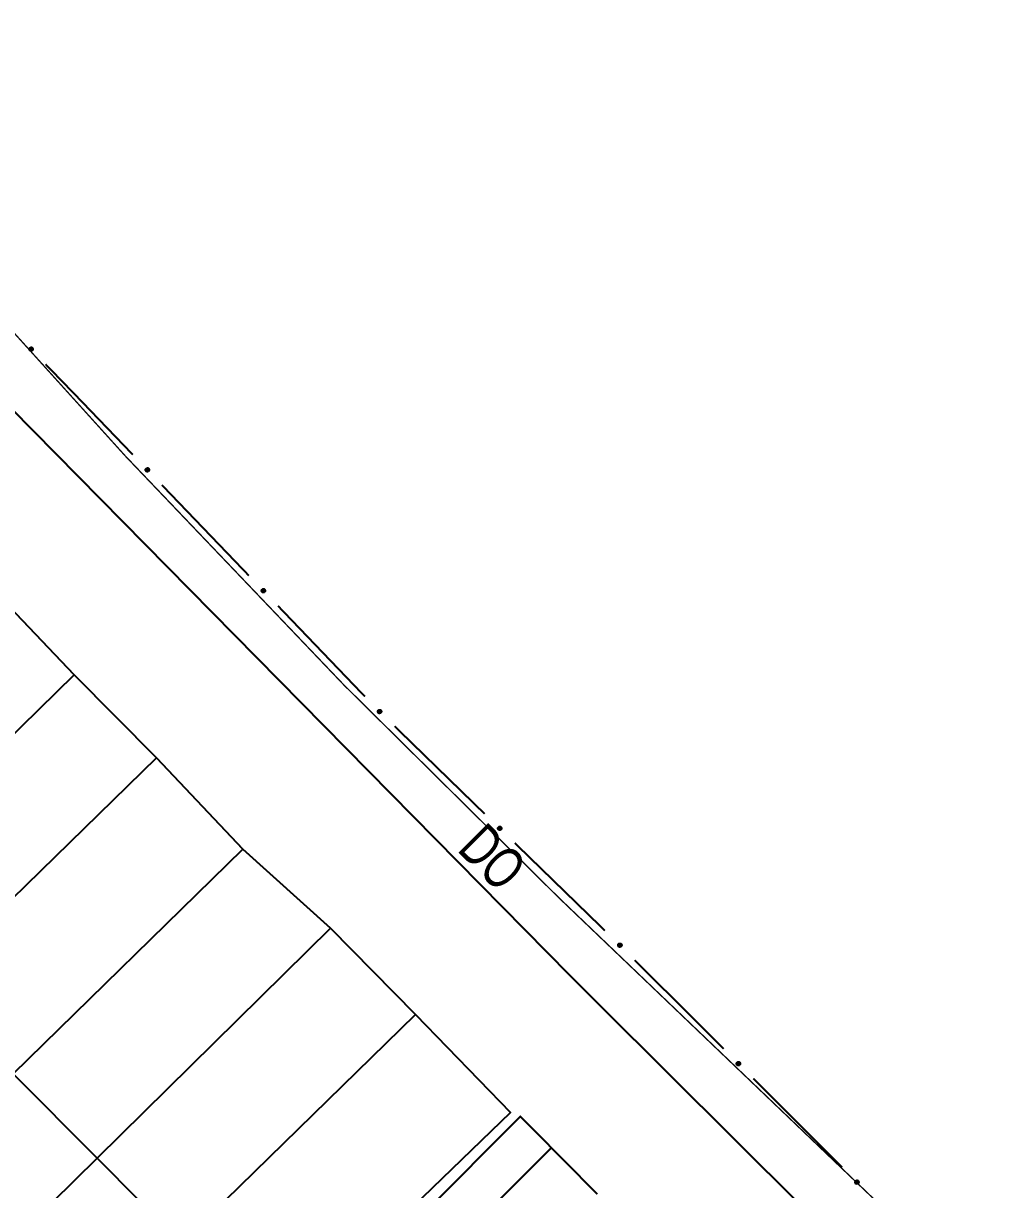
# Model space of a CAD drawing. Extents: x 205150 to 206910, y 4858726 to 4860849.
# Drawn here: x 205972.9 to 206064.7, y 4860517.1 to 4860628.5 of the extents above; entities that cross this region are included whole.
import ezdxf

# ---------------------------------------------------------------- set-up
doc = ezdxf.new("R2010")
doc.units = 0
doc.header["$LTSCALE"] = 1.5
doc.header["$MEASUREMENT"] = 0
doc.linetypes.add('TRACO_25', pattern=[8, 3, -1, 1, -1, 1, -1])
for name, color, linetype in [('CD-MALHA-LOTES', 7, 'CONTINUOUS'), ('LM-LIM-SETOR-FISCAL', 7, 'CONTINUOUS'), ('RU-QUADRAS', 6, 'CONTINUOUS'), ('SV-EIXO-ROD-ESTR', 7, 'CONTINUOUS'), ('SV-EIXO-RUA-N-PAV', 6, 'CONTINUOUS'), ('SV-EST-MUNIC-PAV', 20, 'CONTINUOUS'), ('SV-RUA-NAO-PAV-S-GUIA-C-GUIA', 7, 'CONTINUOUS'), ('SV-TXT-MUNIC-PAV', 20, 'CONTINUOUS'), ('SV-TXT-RUA-N-PAV-S-GUIA-C-GUIA', 7, 'CONTINUOUS')]:
    doc.layers.add(name, color=color, linetype=linetype)
doc.styles.add('ARIAL', font='ARIAL.TTF')
doc.linetypes.add('Limite', pattern='A,20,-3,[130,ltypeshp.shx,S=6.35,R=0,X=0,Y=0],-3,20', length=46)

msp = doc.modelspace()

# ---------------------------------------------------------------- linework, layer by layer
at = {"layer": 'CD-MALHA-LOTES'}
for points in [[(205977.75, 4860566.28), (205969.08, 4860575.34)], [(205977.75, 4860566.28), (205955.61, 4860544.61)], [(205985.59, 4860558.36), (205977.75, 4860566.28)], [(205985.59, 4860558.36), (205963.43, 4860536.73)], [(205993.85, 4860549.63), (205985.59, 4860558.36)], [(205971.92, 4860528.18), (205993.85, 4860549.63)], [(206002.2, 4860542.08), (205993.85, 4860549.63)], [(206002.2, 4860542.08), (205979.92, 4860520.13)], [(206010.32, 4860533.84), (206002.2, 4860542.08)], [(205987.97, 4860512.02), (206010.32, 4860533.84)], [(206010.32, 4860533.84), (206019.38, 4860524.49), (205996.97, 4860502.81)], [(205971.92, 4860528.18), (205979.92, 4860520.13)], [(205979.92, 4860520.13), (205962.59, 4860503.06)], [(205979.92, 4860520.13), (205987.97, 4860512.02)]]:
    msp.add_lwpolyline(points, dxfattribs=at)
at = {"layer": 'LM-LIM-SETOR-FISCAL', "linetype": 'Limite', "ltscale": 0.1, "const_width": 0.13, "flags": 128}
msp.add_lwpolyline([(205319.29, 4860270.52), (205308.71, 4860256.67), (205305.78, 4860258.84), (205287.54, 4860237.69), (205276.64, 4860225.85), (205246.75, 4860195.21), (205217.93, 4860166.62), (205205.07, 4860154.22), (205154.16, 4860103.62), (205198.33, 4860053.28), (205217.33, 4860073.87), (205228.31, 4860086.13), (205238.29, 4860095.9), (205249.21, 4860104.33), (205257.45, 4860109.18), (205264.02, 4860112.21), (205279.18, 4860117.77), (205286.26, 4860119.79), (205298.64, 4860121.61), (205309.27, 4860122.88), (205318.87, 4860123.38), (205330.48, 4860123.39), (205348.91, 4860120.43), (205359.29, 4860117.56), (205368.87, 4860113.52), (205387.79, 4860104.36), (205416.55, 4860084.92), (205427.35, 4860072.78), (205437.08, 4860059.62), (205479.77, 4859996.22), (205490.09, 4859981.19), (205507.28, 4859955.95), (205301.82, 4859758.53), (205304.27, 4859754.35), (205308.51, 4859743.48), (205314.17, 4859730.07), (205319.34, 4859714.73), (205318.69, 4859702.13), (205317.26, 4859690.64), (205315.74, 4859682.13), (205314.47, 4859670.89), (205312.89, 4859663.45), (205309.4, 4859652.21), (205307.5, 4859644.78), (205307.82, 4859635.75), (205310.04, 4859627.84), (205314.31, 4859618.34), (205319.85, 4859606.63), (205326.97, 4859596.97), (205332.19, 4859589.73), (205339.8, 4859581.22), (205346.76, 4859572.51), (205354, 4859559.81), (205353.39, 4859552.98), (205353.27, 4859547.01), (205355.22, 4859540.43), (205360.95, 4859533.08), (205371.88, 4859519.43), (205377.63, 4859512.44), (205385.79, 4859503.96), (205396.46, 4859500.67), (205404.7, 4859492.02), (205412.93, 4859478.57), (205420.22, 4859461.9), (205423.63, 4859449.31), (205425.2, 4859433.83), (205427.41, 4859417.81), (205434.87, 4859380.22), (205437.8, 4859372.3), (205447.24, 4859361.81), (205453.54, 4859349.48), (205459.05, 4859329.54), (205466.92, 4859311.43), (205476.36, 4859294.25), (205487.12, 4859281.65), (205492.89, 4859272.47), (205496.57, 4859259.35), (205503.39, 4859250.69), (205510.74, 4859242.04), (205513.88, 4859233.64), (205518.87, 4859225.77), (205525.3, 4859218.82), (205532.12, 4859213.83), (205535.79, 4859207.8), (205538.94, 4859201.5), (205542.88, 4859195.99), (205547.34, 4859189.96), (205548.12, 4859187.59), (205557.31, 4859181.03), (205563.87, 4859170.28), (205572.52, 4859159), (205575.67, 4859152.83), (205573.49, 4859146.26), (205574.41, 4859107.72), (205574.1, 4859102.45), (205570.43, 4859091.7), (205564.13, 4859081.46), (205558.88, 4859071.49), (205553.9, 4859063.1), (205553.9, 4859053.65), (205550.78, 4858995.23), (205582.12, 4858999.84), (205643.48, 4859000.72), (205662.02, 4859003.54), (205723.44, 4859017.98), (205780.86, 4859021.75), (205796.46, 4859023.04), (205822.25, 4859018.37), (205884.61, 4859012.81), (205949.14, 4859010.7), (206010.04, 4859007.01), (206085.77, 4858991.23), (206142.93, 4858964.03), (206222.76, 4858955.8), (206247.48, 4858946.16), (206320.03, 4858923.22), (206357.59, 4858908.6), (206441.35, 4858853.88), (206472.45, 4858825.54), (206535.38, 4858773.37), (206582.46, 4858737.4), (206654.71, 4858791.02), (206678.45, 4858818.8), (206712.51, 4858857.69), (206744.07, 4858897.64), (206751.69, 4858909.49), (206759.23, 4858922.23), (206766.2, 4858935.79), (206774.68, 4858954.45), (206780.86, 4858969.77), (206787.32, 4858989.53), (206795.67, 4859017.91), (206801.34, 4859037.45), (206804.81, 4859048.55), (206810.21, 4859067.25), (206818.72, 4859096.7), (206836.07, 4859155.15), (206846.57, 4859191.69), (206849.26, 4859199.97), (206857.1, 4859228.87), (206879.44, 4859306.63), (206888.86, 4859339.28), (206892.9, 4859355.31), (206898.05, 4859377.14), (206902.33, 4859396.65), (206903.66, 4859403.73), (206904.19, 4859408.48), (206905.69, 4859418.05), (206906.56, 4859427.57), (206907.69, 4859436.73), (206908.51, 4859451.61), (206908.98, 4859469.92), (206908.88, 4859478.27), (206909.31, 4859486.41), (206909.8, 4859503.75), (206908.06, 4859522.53), (206905.79, 4859539.89), (206902.11, 4859560.26), (206898.96, 4859576.34), (206897.7, 4859582.09), (206890.37, 4859608.85), (206880.35, 4859645.11), (206869.65, 4859680.81), (206865.82, 4859696.97), (206853.5, 4859740.64), (206829.42, 4859824.64), (206821, 4859851.39), (206812.97, 4859883.79), (206808.11, 4859900.23), (206792.3, 4859957.48), (206787.8, 4859976.76), (206777.66, 4860010.06), (206765, 4860051.58), (206755.54, 4860085.7), (206750.68, 4860101.63), (206741.17, 4860125.56), (206733.16, 4860141.6), (206724.53, 4860155.76), (206720.58, 4860162.18), (206711.45, 4860176.18), (206701.64, 4860187.46), (206699.72, 4860189.66), (206688, 4860201.91), (206676.62, 4860211.53), (206661.73, 4860222.42), (206647.52, 4860230.3), (206635.25, 4860235.79), (206614.85, 4860243.29), (206606.14, 4860245.65), (206597.68, 4860248), (206583.47, 4860251.01), (206568.95, 4860253.89), (206555.52, 4860256.25), (206536.42, 4860258.75), (206515.07, 4860261.46), (206491.2, 4860264.62), (206461.18, 4860268.88), (206439.8, 4860271.78), (206410.63, 4860276.21), (206388.16, 4860279.36), (206368.66, 4860282.7), (206354.57, 4860286.28), (206341.8, 4860291.58), (206328.08, 4860297.72), (206312.52, 4860304.06), (206285.44, 4860316.18), (206266.75, 4860326.61), (206251.28, 4860335.83), (206233.37, 4860347.73), (206203.78, 4860369), (206190.98, 4860381.36), (206176.1, 4860393.77), (206148.73, 4860420.73), (206131.72, 4860438.15), (206119.93, 4860450.72), (206096.07, 4860474.64), (206079.22, 4860491.32), (206053.65, 4860516.64), (206024.02, 4860544.98), (206003.48, 4860565.32), (205982.61, 4860587.19), (205969.68, 4860601.5), (205947.41, 4860624.23), (205941.47, 4860630.27), (205933.71, 4860637.54), (205921.87, 4860648.63), (205904.16, 4860665.5), (205891.55, 4860678.66), (205883.32, 4860686.89), (205866.07, 4860704.91), (205856.37, 4860714.35), (205825.17, 4860745.55), (205813.99, 4860756.84), (205803.22, 4860767.55), (205796.49, 4860774.25), (205790.73, 4860779.92), (205778.11, 4860792.25), (205767.26, 4860803.09), (205754.34, 4860816.31), (205748.7, 4860822.1), (205743.2, 4860827.74), (205737.56, 4860833.24), (205728.8, 4860841.85), (205722.27, 4860848.82), (205716.69, 4860834.76), (205683.28, 4860785.15), (205648.13, 4860731.52), (205621.03, 4860690.19), (205590.06, 4860643.83), (205580.55, 4860630.3), (205567.6, 4860611.82), (205565.6, 4860608.82), (205469.79, 4860465.73), (205420.74, 4860392.29), (205335.67, 4860262.2), (205321.6, 4860273.55)], close=True, dxfattribs=at)
at = {"layer": 'RU-QUADRAS', "linetype": 'Continuous'}
msp.add_lwpolyline([(205908.18, 4860636.24), (205916.67, 4860626.8), (205925.91, 4860618.29), (205934.37, 4860610.1), (205943.95, 4860600.58), (205951.6, 4860592.58), (205960.14, 4860584.41), (205969.08, 4860575.34), (205977.75, 4860566.28), (205985.59, 4860558.36), (205993.85, 4860549.63), (206002.2, 4860542.08), (206010.32, 4860533.84), (206019.38, 4860524.49), (205996.97, 4860502.81)], dxfattribs=at)
at = {"layer": 'SV-EIXO-ROD-ESTR', "flags": 128}
for points in [[(205973.6, 4860597.56), (205973.65, 4860597.56), (205973.69, 4860597.55), (205973.73, 4860597.53), (205973.75, 4860597.51), (205973.77, 4860597.48), (205973.79, 4860597.45), (205973.8, 4860597.41), (205973.8, 4860597.36), (205973.79, 4860597.31), (205973.77, 4860597.28), (205973.75, 4860597.25), (205973.72, 4860597.23), (205973.69, 4860597.22), (205973.64, 4860597.21), (205973.6, 4860597.21), (205973.55, 4860597.22), (205973.52, 4860597.24), (205973.5, 4860597.26), (205973.47, 4860597.29), (205973.46, 4860597.32), (205973.45, 4860597.36), (205973.45, 4860597.41), (205973.46, 4860597.45), (205973.48, 4860597.48), (205973.5, 4860597.51), (205973.53, 4860597.53), (205973.56, 4860597.55), (205973.6, 4860597.56)], [(205984.7, 4860586.04), (205984.75, 4860586.04), (205984.79, 4860586.03), (205984.83, 4860586.01), (205984.85, 4860585.98), (205984.87, 4860585.96), (205984.89, 4860585.92), (205984.9, 4860585.88), (205984.9, 4860585.83), (205984.89, 4860585.79), (205984.87, 4860585.76), (205984.85, 4860585.73), (205984.82, 4860585.71), (205984.79, 4860585.69), (205984.75, 4860585.68), (205984.7, 4860585.69), (205984.65, 4860585.7), (205984.62, 4860585.71), (205984.6, 4860585.74), (205984.57, 4860585.77), (205984.56, 4860585.8), (205984.55, 4860585.84), (205984.55, 4860585.89), (205984.56, 4860585.93), (205984.58, 4860585.96), (205984.6, 4860585.99), (205984.63, 4860586.01), (205984.66, 4860586.03), (205984.7, 4860586.04)], [(205995.78, 4860574.49), (205995.83, 4860574.49), (205995.87, 4860574.48), (205995.9, 4860574.46), (205995.93, 4860574.44), (205995.95, 4860574.41), (205995.97, 4860574.38), (205995.98, 4860574.34), (205995.98, 4860574.29), (205995.96, 4860574.25), (205995.95, 4860574.21), (205995.92, 4860574.19), (205995.9, 4860574.17), (205995.86, 4860574.15), (205995.82, 4860574.14), (205995.77, 4860574.14), (205995.73, 4860574.15), (205995.7, 4860574.17), (205995.67, 4860574.19), (205995.65, 4860574.22), (205995.64, 4860574.25), (205995.63, 4860574.29), (205995.63, 4860574.34), (205995.64, 4860574.38), (205995.66, 4860574.42), (205995.68, 4860574.44), (205995.71, 4860574.46), (205995.74, 4860574.48), (205995.78, 4860574.49)], [(206006.86, 4860562.95), (206006.91, 4860562.95), (206006.95, 4860562.94), (206006.98, 4860562.93), (206007.01, 4860562.9), (206007.03, 4860562.88), (206007.05, 4860562.84), (206007.06, 4860562.8), (206007.06, 4860562.76), (206007.05, 4860562.71), (206007.04, 4860562.68), (206007.01, 4860562.65), (206006.99, 4860562.63), (206006.95, 4860562.61), (206006.91, 4860562.6), (206006.86, 4860562.6), (206006.82, 4860562.61), (206006.79, 4860562.63), (206006.76, 4860562.65), (206006.74, 4860562.68), (206006.72, 4860562.71), (206006.71, 4860562.75), (206006.71, 4860562.8), (206006.72, 4860562.84), (206006.74, 4860562.87), (206006.76, 4860562.9), (206006.79, 4860562.92), (206006.82, 4860562.94), (206006.86, 4860562.95)], [(206018.33, 4860551.8), (206018.38, 4860551.8), (206018.42, 4860551.79), (206018.46, 4860551.77), (206018.48, 4860551.75), (206018.51, 4860551.72), (206018.52, 4860551.69), (206018.53, 4860551.65), (206018.54, 4860551.6), (206018.52, 4860551.56), (206018.51, 4860551.53), (206018.49, 4860551.5), (206018.46, 4860551.48), (206018.43, 4860551.46), (206018.39, 4860551.45), (206018.34, 4860551.45), (206018.29, 4860551.46), (206018.26, 4860551.48), (206018.24, 4860551.5), (206018.21, 4860551.53), (206018.2, 4860551.56), (206018.18, 4860551.6), (206018.18, 4860551.65), (206018.19, 4860551.69), (206018.21, 4860551.72), (206018.23, 4860551.75), (206018.26, 4860551.77), (206018.29, 4860551.79), (206018.33, 4860551.8)], [(206029.8, 4860540.64), (206029.85, 4860540.64), (206029.89, 4860540.63), (206029.93, 4860540.62), (206029.95, 4860540.59), (206029.98, 4860540.57), (206029.99, 4860540.53), (206030, 4860540.49), (206030, 4860540.44), (206029.99, 4860540.4), (206029.98, 4860540.37), (206029.95, 4860540.34), (206029.93, 4860540.32), (206029.89, 4860540.3), (206029.85, 4860540.29), (206029.8, 4860540.29), (206029.76, 4860540.3), (206029.73, 4860540.32), (206029.7, 4860540.34), (206029.68, 4860540.37), (206029.66, 4860540.4), (206029.65, 4860540.44), (206029.65, 4860540.49), (206029.66, 4860540.53), (206029.68, 4860540.57), (206029.7, 4860540.59), (206029.73, 4860540.62), (206029.76, 4860540.63), (206029.8, 4860540.64)], [(206041.12, 4860529.33), (206041.17, 4860529.33), (206041.21, 4860529.32), (206041.24, 4860529.3), (206041.27, 4860529.28), (206041.29, 4860529.25), (206041.31, 4860529.22), (206041.32, 4860529.18), (206041.32, 4860529.13), (206041.31, 4860529.09), (206041.29, 4860529.06), (206041.27, 4860529.03), (206041.24, 4860529.01), (206041.21, 4860528.99), (206041.17, 4860528.98), (206041.12, 4860528.98), (206041.08, 4860528.99), (206041.04, 4860529.01), (206041.02, 4860529.03), (206040.99, 4860529.06), (206040.98, 4860529.09), (206040.97, 4860529.13), (206040.97, 4860529.18), (206040.98, 4860529.22), (206040.99, 4860529.25), (206041.02, 4860529.28), (206041.04, 4860529.3), (206041.08, 4860529.32), (206041.12, 4860529.33)], [(206052.43, 4860518.02), (206052.48, 4860518.02), (206052.52, 4860518.01), (206052.56, 4860517.99), (206052.58, 4860517.97), (206052.6, 4860517.94), (206052.62, 4860517.91), (206052.63, 4860517.87), (206052.63, 4860517.82), (206052.62, 4860517.78), (206052.61, 4860517.74), (206052.58, 4860517.72), (206052.56, 4860517.69), (206052.52, 4860517.68), (206052.48, 4860517.67), (206052.43, 4860517.67), (206052.39, 4860517.68), (206052.36, 4860517.7), (206052.33, 4860517.72), (206052.31, 4860517.75), (206052.29, 4860517.78), (206052.28, 4860517.82), (206052.28, 4860517.87), (206052.29, 4860517.91), (206052.31, 4860517.94), (206052.33, 4860517.97), (206052.36, 4860517.99), (206052.39, 4860518.01), (206052.43, 4860518.02)]]:
    msp.add_lwpolyline(points, close=True, dxfattribs=at)
for points in [[(205973.45, 4860597.43), (205973.7, 4860597.23)], [(205973.45, 4860597.41), (205973.69, 4860597.22)], [(205973.45, 4860597.38), (205973.66, 4860597.21)], [(205973.45, 4860597.36), (205973.64, 4860597.21)], [(205973.46, 4860597.45), (205973.72, 4860597.23)], [(205973.46, 4860597.34), (205973.61, 4860597.21)], [(205973.46, 4860597.32), (205973.6, 4860597.21)], [(205973.47, 4860597.46), (205973.73, 4860597.25)], [(205973.47, 4860597.3), (205973.57, 4860597.22)], [(205973.47, 4860597.29), (205973.55, 4860597.22)], [(205973.48, 4860597.48), (205973.75, 4860597.25)], [(205973.49, 4860597.49), (205973.76, 4860597.27)], [(205973.5, 4860597.51), (205973.77, 4860597.28)], [(205973.52, 4860597.52), (205973.78, 4860597.3)], [(205973.53, 4860597.53), (205973.79, 4860597.31)], [(205973.55, 4860597.54), (205973.79, 4860597.34)], [(205973.56, 4860597.55), (205973.8, 4860597.36)], [(205973.58, 4860597.55), (205973.8, 4860597.38)], [(205973.6, 4860597.56), (205973.8, 4860597.41)], [(205973.63, 4860597.56), (205973.79, 4860597.43)], [(205973.65, 4860597.56), (205973.79, 4860597.45)], [(205973.67, 4860597.55), (205973.77, 4860597.47)], [(205973.69, 4860597.55), (205973.77, 4860597.48)], [(205984.56, 4860585.93), (205984.82, 4860585.71)], [(205984.57, 4860585.94), (205984.83, 4860585.72)], [(205984.58, 4860585.96), (205984.85, 4860585.73)], [(205984.59, 4860585.97), (205984.86, 4860585.74)], [(205984.6, 4860585.99), (205984.87, 4860585.76)], [(205984.62, 4860586), (205984.88, 4860585.78)], [(205984.63, 4860586.01), (205984.89, 4860585.79)], [(205984.65, 4860586.01), (205984.89, 4860585.82)], [(205984.66, 4860586.03), (205984.9, 4860585.83)], [(205984.68, 4860586.03), (205984.9, 4860585.86)], [(205984.7, 4860586.04), (205984.9, 4860585.88)], [(205984.73, 4860586.03), (205984.89, 4860585.91)], [(205984.75, 4860586.04), (205984.89, 4860585.92)], [(205984.78, 4860586.03), (205984.88, 4860585.94)], [(205984.79, 4860586.03), (205984.87, 4860585.96)], [(205984.55, 4860585.89), (205984.79, 4860585.69)], [(205984.55, 4860585.86), (205984.76, 4860585.69)], [(205984.55, 4860585.84), (205984.75, 4860585.68)], [(205984.56, 4860585.91), (205984.8, 4860585.7)], [(205984.56, 4860585.82), (205984.71, 4860585.69)], [(205984.56, 4860585.8), (205984.7, 4860585.69)], [(205984.57, 4860585.78), (205984.67, 4860585.7)], [(205984.57, 4860585.77), (205984.65, 4860585.7)], [(205995.63, 4860574.36), (205995.88, 4860574.16)], [(205995.63, 4860574.34), (205995.86, 4860574.15)], [(205995.63, 4860574.32), (205995.84, 4860574.15)], [(205995.63, 4860574.29), (205995.82, 4860574.14)], [(205995.64, 4860574.38), (205995.9, 4860574.17)], [(205995.64, 4860574.27), (205995.79, 4860574.15)], [(205995.64, 4860574.25), (205995.77, 4860574.14)], [(205995.65, 4860574.4), (205995.91, 4860574.18)], [(205995.65, 4860574.24), (205995.75, 4860574.15)], [(205995.65, 4860574.22), (205995.73, 4860574.15)], [(205995.66, 4860574.42), (205995.92, 4860574.19)], [(205995.67, 4860574.43), (205995.93, 4860574.2)], [(205995.68, 4860574.44), (205995.95, 4860574.21)], [(205995.7, 4860574.45), (205995.95, 4860574.23)], [(205995.71, 4860574.46), (205995.96, 4860574.25)], [(205995.73, 4860574.47), (205995.97, 4860574.27)], [(205995.74, 4860574.48), (205995.98, 4860574.29)], [(205995.76, 4860574.48), (205995.97, 4860574.31)], [(205995.78, 4860574.49), (205995.98, 4860574.34)], [(205995.81, 4860574.49), (205995.97, 4860574.36)], [(205995.83, 4860574.49), (205995.97, 4860574.38)], [(205995.85, 4860574.48), (205995.95, 4860574.4)], [(205995.87, 4860574.48), (205995.95, 4860574.41)], [(206006.71, 4860562.8), (206006.95, 4860562.61)], [(206006.71, 4860562.77), (206006.93, 4860562.61)], [(206006.71, 4860562.75), (206006.91, 4860562.6)], [(206006.72, 4860562.84), (206006.99, 4860562.63)], [(206006.72, 4860562.82), (206006.97, 4860562.62)], [(206006.72, 4860562.73), (206006.88, 4860562.61)], [(206006.72, 4860562.71), (206006.86, 4860562.6)], [(206006.73, 4860562.85), (206007, 4860562.64)], [(206006.73, 4860562.69), (206006.84, 4860562.61)], [(206006.74, 4860562.87), (206007.01, 4860562.65)], [(206006.74, 4860562.68), (206006.82, 4860562.61)], [(206006.75, 4860562.88), (206007.02, 4860562.66)], [(206006.76, 4860562.9), (206007.04, 4860562.68)], [(206006.78, 4860562.91), (206007.04, 4860562.7)], [(206006.79, 4860562.92), (206007.05, 4860562.71)], [(206006.8, 4860562.93), (206007.05, 4860562.74)], [(206006.82, 4860562.94), (206007.06, 4860562.76)], [(206006.84, 4860562.94), (206007.06, 4860562.78)], [(206006.86, 4860562.95), (206007.06, 4860562.8)], [(206006.89, 4860562.95), (206007.05, 4860562.83)], [(206006.91, 4860562.95), (206007.05, 4860562.84)], [(206006.93, 4860562.95), (206007.03, 4860562.87)], [(206006.95, 4860562.94), (206007.03, 4860562.88)], [(206018.18, 4860551.65), (206018.43, 4860551.46)], [(206018.18, 4860551.6), (206018.39, 4860551.45)], [(206018.19, 4860551.69), (206018.46, 4860551.48)], [(206018.19, 4860551.67), (206018.44, 4860551.47)], [(206018.19, 4860551.62), (206018.4, 4860551.46)], [(206018.2, 4860551.7), (206018.47, 4860551.49)], [(206018.2, 4860551.58), (206018.36, 4860551.45)], [(206018.2, 4860551.56), (206018.34, 4860551.45)], [(206018.21, 4860551.72), (206018.49, 4860551.5)], [(206018.21, 4860551.54), (206018.31, 4860551.46)], [(206018.21, 4860551.53), (206018.29, 4860551.46)], [(206018.22, 4860551.73), (206018.49, 4860551.51)], [(206018.23, 4860551.75), (206018.51, 4860551.53)], [(206018.25, 4860551.76), (206018.51, 4860551.55)], [(206018.26, 4860551.77), (206018.52, 4860551.56)], [(206018.28, 4860551.78), (206018.53, 4860551.59)], [(206018.29, 4860551.79), (206018.54, 4860551.6)], [(206018.31, 4860551.79), (206018.53, 4860551.63)], [(206018.33, 4860551.8), (206018.53, 4860551.65)], [(206018.36, 4860551.8), (206018.52, 4860551.68)], [(206018.38, 4860551.8), (206018.52, 4860551.69)], [(206018.41, 4860551.8), (206018.51, 4860551.71)], [(206018.42, 4860551.79), (206018.51, 4860551.72)], [(206029.65, 4860540.49), (206029.89, 4860540.3)], [(206029.65, 4860540.44), (206029.85, 4860540.29)], [(206029.66, 4860540.53), (206029.93, 4860540.32)], [(206029.66, 4860540.51), (206029.91, 4860540.31)], [(206029.66, 4860540.47), (206029.87, 4860540.3)], [(206029.66, 4860540.42), (206029.82, 4860540.3)], [(206029.66, 4860540.4), (206029.8, 4860540.29)], [(206029.67, 4860540.55), (206029.94, 4860540.33)], [(206029.67, 4860540.38), (206029.78, 4860540.3)], [(206029.68, 4860540.57), (206029.95, 4860540.34)], [(206029.68, 4860540.37), (206029.76, 4860540.3)], [(206029.69, 4860540.58), (206029.96, 4860540.35)], [(206029.7, 4860540.59), (206029.98, 4860540.37)], [(206029.72, 4860540.6), (206029.98, 4860540.39)], [(206029.73, 4860540.62), (206029.99, 4860540.4)], [(206029.75, 4860540.62), (206030, 4860540.43)], [(206029.76, 4860540.63), (206030, 4860540.44)], [(206029.78, 4860540.64), (206030, 4860540.47)], [(206029.8, 4860540.64), (206030, 4860540.49)], [(206029.83, 4860540.64), (206029.99, 4860540.52)], [(206029.85, 4860540.64), (206029.99, 4860540.53)], [(206029.88, 4860540.64), (206029.98, 4860540.56)], [(206029.89, 4860540.63), (206029.98, 4860540.57)], [(206040.97, 4860529.2), (206041.22, 4860529)], [(206040.97, 4860529.18), (206041.21, 4860528.99)], [(206040.97, 4860529.15), (206041.18, 4860528.99)], [(206040.97, 4860529.13), (206041.17, 4860528.98)], [(206040.98, 4860529.22), (206041.24, 4860529.01)], [(206040.99, 4860529.25), (206041.27, 4860529.03)], [(206040.99, 4860529.23), (206041.25, 4860529.02)], [(206041.01, 4860529.26), (206041.28, 4860529.04)], [(206041.02, 4860529.28), (206041.29, 4860529.06)], [(206041.03, 4860529.29), (206041.3, 4860529.08)], [(206041.04, 4860529.3), (206041.31, 4860529.09)], [(206041.06, 4860529.31), (206041.31, 4860529.11)], [(206041.08, 4860529.32), (206041.32, 4860529.13)], [(206041.1, 4860529.32), (206041.31, 4860529.16)], [(206041.12, 4860529.33), (206041.32, 4860529.18)], [(206041.14, 4860529.33), (206041.31, 4860529.21)], [(206041.17, 4860529.33), (206041.31, 4860529.22)], [(206041.19, 4860529.33), (206041.29, 4860529.24)], [(206041.21, 4860529.32), (206041.29, 4860529.25)], [(206040.98, 4860529.11), (206041.14, 4860528.99)], [(206040.98, 4860529.09), (206041.12, 4860528.98)], [(206040.99, 4860529.07), (206041.09, 4860528.99)], [(206040.99, 4860529.06), (206041.08, 4860528.99)], [(206052.36, 4860517.99), (206052.62, 4860517.78)], [(206052.38, 4860518), (206052.62, 4860517.8)], [(206052.39, 4860518.01), (206052.63, 4860517.82)], [(206052.41, 4860518.01), (206052.63, 4860517.85)], [(206052.43, 4860518.02), (206052.63, 4860517.87)], [(206052.46, 4860518.02), (206052.62, 4860517.89)], [(206052.48, 4860518.02), (206052.62, 4860517.91)], [(206052.51, 4860518.01), (206052.61, 4860517.93)], [(206052.52, 4860518.01), (206052.6, 4860517.94)], [(206052.28, 4860517.87), (206052.52, 4860517.68)], [(206052.28, 4860517.82), (206052.48, 4860517.67)], [(206052.29, 4860517.91), (206052.56, 4860517.69)], [(206052.29, 4860517.89), (206052.53, 4860517.69)], [(206052.29, 4860517.84), (206052.5, 4860517.67)], [(206052.29, 4860517.8), (206052.45, 4860517.67)], [(206052.29, 4860517.78), (206052.43, 4860517.67)], [(206052.3, 4860517.92), (206052.57, 4860517.71)], [(206052.3, 4860517.76), (206052.41, 4860517.68)], [(206052.31, 4860517.94), (206052.58, 4860517.72)], [(206052.31, 4860517.75), (206052.39, 4860517.68)], [(206052.32, 4860517.95), (206052.59, 4860517.73)], [(206052.33, 4860517.97), (206052.61, 4860517.74)], [(206052.35, 4860517.98), (206052.61, 4860517.77)]]:
    msp.add_lwpolyline(points, dxfattribs=at)
at = {"layer": 'SV-EIXO-ROD-ESTR', "const_width": 0.18, "flags": 128}
for points in [[(205975.01, 4860595.94), (205978.49, 4860592.35)], [(205978.49, 4860592.35), (205979.15, 4860591.66)], [(205979.15, 4860591.66), (205983.34, 4860587.3)], [(205986.11, 4860584.41), (205994.42, 4860575.75)], [(205997.19, 4860572.87), (206005.49, 4860564.21)], [(206008.32, 4860561.38), (206016.92, 4860553.01)], [(206019.79, 4860550.23), (206028.4, 4860541.86)], [(206031.24, 4860539.05), (206039.73, 4860530.57)], [(206042.56, 4860527.74), (206051.04, 4860519.25)]]:
    msp.add_lwpolyline(points, dxfattribs=at)
at = {"layer": 'SV-EIXO-RUA-N-PAV', "const_width": 0.18, "flags": 128}
msp.add_lwpolyline([(206023.3, 4860521.12), (206014.82, 4860512.64)], dxfattribs=at)
at = {"layer": 'SV-EST-MUNIC-PAV', "linetype": 'Continuous', "const_width": 0.18, "flags": 128}
msp.add_lwpolyline([(206205.68, 4860361.76), (206196.08, 4860369.92), (206185.71, 4860379.26), (206174.68, 4860389.14), (206154.83, 4860408.24), (206104.87, 4860458.13), (206025.79, 4860536.84), (205965.42, 4860598.13), (205954.14, 4860609.31), (205933, 4860630.27)], dxfattribs=at)
at = {"layer": 'SV-RUA-NAO-PAV-S-GUIA-C-GUIA', "linetype": 'TRACO_25', "const_width": 0.18, "flags": 128}
msp.add_lwpolyline([(205835.3, 4860630.27), (205833.43, 4860628.45), (205852.9, 4860609.17), (205934.5, 4860528.38), (205979.52, 4860483.11), (206020.33, 4860524.12), (206027.68, 4860516.69)], dxfattribs=at)

# ---------------------------------------------------------------- texts
at = {"layer": 'SV-TXT-MUNIC-PAV', "style": 'ARIAL', "width": 0.7}
msp.add_text('DO', height=4, rotation=315, dxfattribs=at).set_placement((206014.2, 4860549.53))
at = {"layer": 'SV-TXT-RUA-N-PAV-S-GUIA-C-GUIA', "style": 'ARIAL', "width": 0.7}
msp.add_text('RUA                                                                                                                                                                                 SN 1', height=4, rotation=315, dxfattribs=at).set_placement((205895.18, 4860557.03))
msp.add_text('RUA                                                                                                                                                                                 SN 1', height=4, rotation=315, dxfattribs=at).set_placement((205895.18, 4860557.03))

doc.saveas('drawing.dxf')
